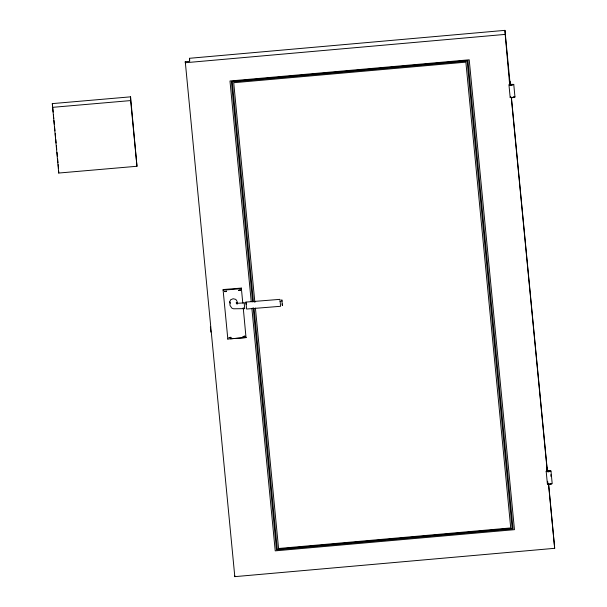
<?xml version="1.0" encoding="UTF-8"?>
<svg xmlns="http://www.w3.org/2000/svg" width="607" height="607" viewBox="0 0 607 607"><rect width="100%" height="100%" fill="white"/><g stroke="black" fill="none" stroke-linecap="round" stroke-linejoin="round"><path stroke-width="0.91" d="M241.343 288.082L241.305 288.697L223.118 290.154L222.974 289.562L241.343 288.082L242.777 303.022M244.151 302.764L244.72 308.644L233.558 308.788L231.92 308.189L230.076 305.549L229.712 301.907L230.592 299.797L233.111 298.743L235.789 299.38L237.064 301.315L237.314 303.879M227.731 339.032L246.108 337.553L230.493 338.812M508.954 84.821L510.168 97.386L512.596 97.719L514.964 96.961L513.757 84.396C513.059 85.397 507.68 85.686 509.546 84.13L509.986 84.092L509.797 80.989L510.138 84.578M510.753 96.703L510.168 97.386M546.77 470.782L546.171 471.184L547.4 484.037L551.513 484.06L552.195 483.612L550.981 471.047L546.861 471.024L547.021 467.64L546.581 467.686L546.77 470.782L547.218 470.744L511.291 97.606L510.684 97.34M550.981 471.047L548.622 471.806L546.186 471.472M547.984 483.354L547.4 484.037M225.857 291.451L226.396 291.314L225.88 291.618M239.841 290.321L240.372 290.192L239.856 290.495M230.296 337.5C232.185 337.492 227.906 337.833 229.772 337.538M244.272 336.377C246.161 336.361 241.882 336.703 243.748 336.415M548.614 471.692L550.466 471.093L548.561 470.827L546.71 471.427L547.279 471.685M504.948 30.35L505.199 34.394L185.325 62.733L185.264 61.724L189.688 61.33L189.498 58.295L504.948 30.35L510.214 85.041M185.264 61.724L234.81 576.65L554.684 548.311L548.622 483.916M52.316 103.615L130.558 96.839L136.977 166.265L58.735 173.041L52.316 103.615L52.498 105.497M52.407 107.356L130.649 100.58L130.558 96.839M225.341 291.489L224.787 291.451L226.411 291.489M239.317 290.366L238.763 290.321L240.387 290.366M246.078 303.508L245.941 302.089L279.926 299.357L280.138 301.542M244.166 302.878L236.427 303.356L237.443 303.356L236.131 302.825L236.973 304.099M511.253 97.598L514.448 97.006L513.879 96.756M547.916 483.991L549.821 484.257L551.672 483.658L551.103 483.407M239.333 290.533L238.786 290.495M225.356 291.656L224.802 291.618M513.757 84.396L509.637 84.373L505.199 34.394M514.235 96.634L514.964 96.961M229.712 301.907L230.561 303.204M281.974 301.398C281.352 295.01 282.839 310.344 282.217 303.955M245.941 302.089L246.154 304.282M550.815 474.682L550.981 476.48M511.398 97.302L547.438 471.654M547.021 467.64L547.37 471.237M548.516 484.257L554.684 548.311M546.581 467.686L546.839 470.372M547.658 481.298L547.833 483.096M280.123 301.338L280.593 306.292L246.609 309.031L246.131 304.069M254.872 302.407L233.718 82.727L465.873 62.157L510.722 527.931L278.567 548.5L255.418 308.068M253.483 301.838L232.299 81.869L467.117 61.072L512.111 528.378L277.3 549.183L254.121 308.447M252.595 301.945L231.366 81.437L467.951 60.48L513.052 528.811L276.466 549.775L253.142 307.597M251.237 301.77L229.977 80.989L469.219 59.797L514.463 529.668L275.221 550.86L251.875 308.379M243.225 307.688L246.025 337.667M223.118 290.154L227.837 339.131M189.498 58.295L189.68 60.184M210.371 326.991L210.864 332.112M130.649 100.58L136.977 166.265M52.763 108.312L53.128 112.06M53.401 114.875L53.757 118.631M53.94 120.505L54.304 124.26M54.569 127.075L54.934 130.831M55.207 133.646L55.563 137.402M55.745 139.276L56.11 143.032M56.383 145.847L56.739 149.595M57.012 152.41L57.377 156.166M57.642 158.981L58.006 162.737M58.189 164.611L58.545 168.367M234.742 575.641L234.81 576.65M58.682 171.174L58.735 173.041M510.009 84.419L509.478 84.775L511.382 85.033L513.234 84.441L510.009 84.419M226.54 291.269L224.651 291.595L226.54 291.269M240.524 290.146L238.627 290.472L240.524 290.146M230.979 337.317L229.082 337.644L230.979 337.317M244.955 336.195L243.058 336.521L244.955 336.195"/></g></svg>
